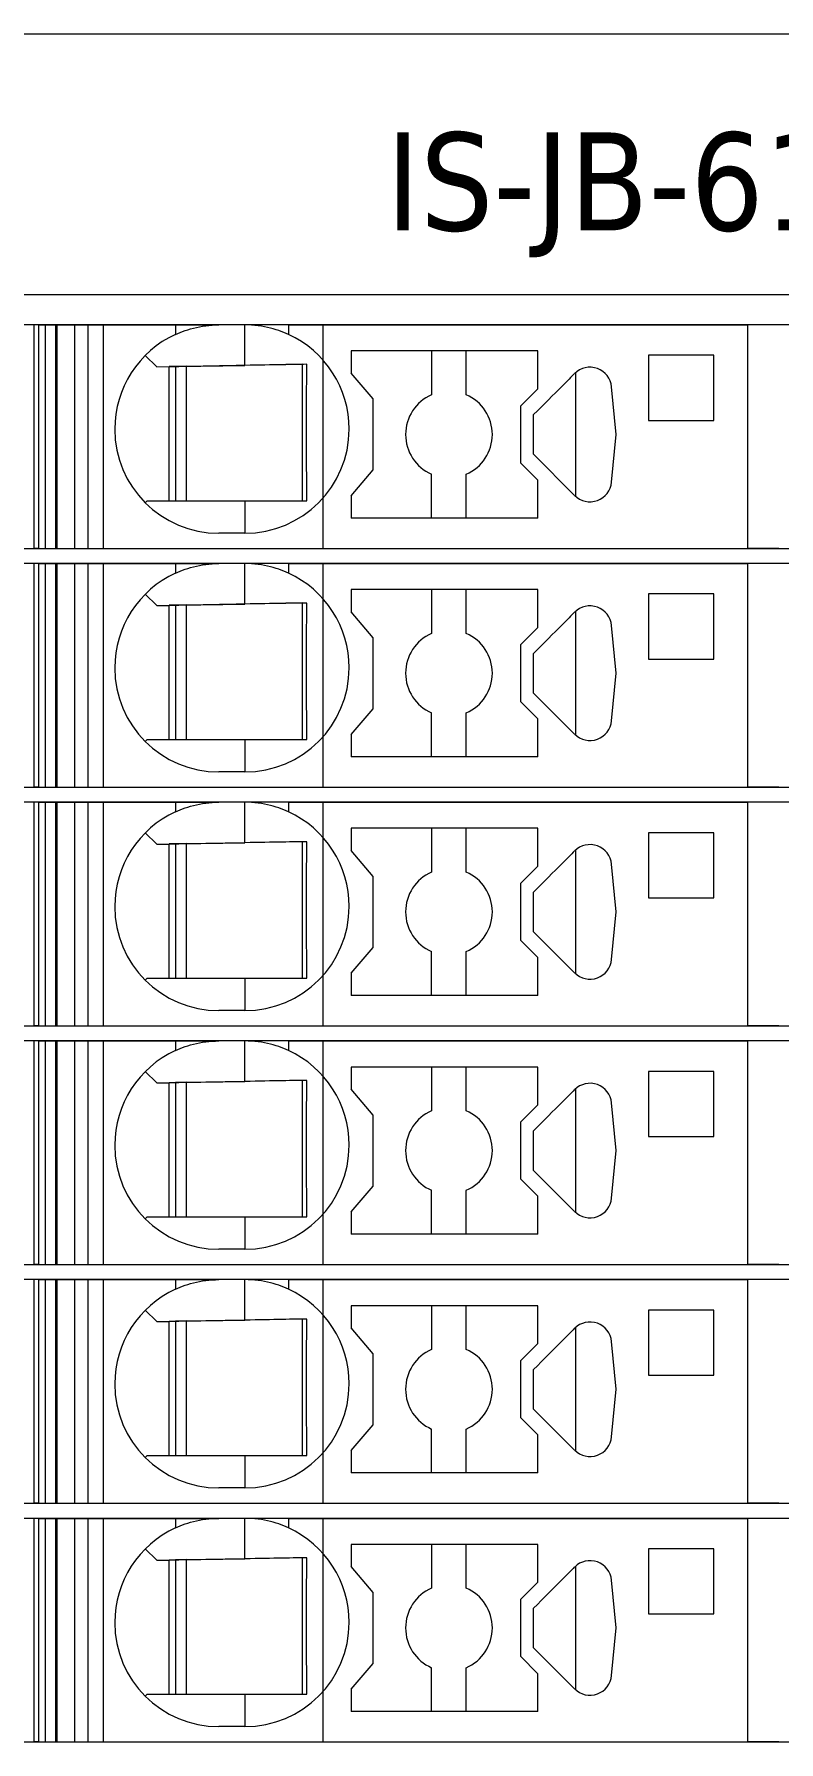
# Model space of a CAD drawing. Header units: millimetres. Extents: x 0 to 1680, y 0 to 1188.
# Drawn here: x 892.89 to 910.05, y 389.85 to 429.2 of the extents above; entities that cross this region are included whole.
import ezdxf
from ezdxf.enums import TextEntityAlignment as Align

# ---------------------------------------------------------------- set-up
doc = ezdxf.new("R2010")
doc.units = ezdxf.units.MM
for name, color, linetype, lineweight in [('EPLAN100', 7, 'Continuous', 13), ('EPLAN108', 5, 'Continuous', 9), ('EPLAN309', 5, 'Continuous', 5), ('EPLAN493', 5, 'Continuous', 5), ('MAIN-1', 7, 'Continuous', 5), ('MAIN-2', 7, 'Continuous', 5)]:
    doc.layers.add(name, color=color, linetype=linetype, lineweight=lineweight)
doc.styles.add('Tahoma', font='')
doc.styles.get('Tahoma').set_extended_font_data('Tahoma')

# ---------------------------------------------------------------- blocks, each defined once
blk = doc.blocks.new('EPLSYM_LibrarySPECIAL_Symbol12_Variant0_Placement8')
at = {"layer": 'EPLAN309', "lineweight": 13, "ltscale": 16}
blk.add_lwpolyline([(0, -5.15), (68.15, -5.15), (68.15, 0), (0, 0)], close=True, dxfattribs=at)
at = {"layer": 'EPLAN493', "color": 5, "style": 'Tahoma'}
blk.add_attdef('17_20450', text='', height=2.3478, dxfattribs=at).set_placement((0, -21.83478), align=Align.MIDDLE_RIGHT)
blk = doc.blocks.new('EPLSYM_LibrarySPECIAL_Symbol12_Variant0_Placement8_1')
at = {"layer": 'EPLAN309', "lineweight": 13, "ltscale": 16}
blk.add_lwpolyline([(0, -5.15), (68.15, -5.15), (68.15, 0), (0, 0)], close=True, dxfattribs=at)
at = {"layer": 'EPLAN493', "color": 5, "style": 'Tahoma'}
blk.add_attdef('17_20450', text='', height=2.3478, dxfattribs=at).set_placement((0, -21.83478), align=Align.MIDDLE_RIGHT)
blk = doc.blocks.new('EPLSYM_LibrarySPECIAL_Symbol12_Variant0_Placement8_2')
at = {"layer": 'EPLAN309', "lineweight": 13, "ltscale": 16}
blk.add_lwpolyline([(0, -5.15), (68.15, -5.15), (68.15, 0), (0, 0)], close=True, dxfattribs=at)
at = {"layer": 'EPLAN493', "color": 5, "style": 'Tahoma'}
blk.add_attdef('17_20450', text='', height=2.3478, dxfattribs=at).set_placement((0, -21.83478), align=Align.MIDDLE_RIGHT)
blk = doc.blocks.new('EPLSYM_LibrarySPECIAL_Symbol12_Variant0_Placement8_30')
at = {"layer": 'EPLAN309', "lineweight": 13, "ltscale": 16}
blk.add_lwpolyline([(0, -5.15), (68.15, -5.15), (68.15, 0), (0, 0)], close=True, dxfattribs=at)
at = {"layer": 'EPLAN493', "color": 5, "style": 'Tahoma'}
blk.add_attdef('17_20450', text='', height=2.3478, dxfattribs=at).set_placement((0, -21.83478), align=Align.MIDDLE_RIGHT)
blk = doc.blocks.new('EPLSYM_LibrarySPECIAL_Symbol12_Variant0_Placement8_31')
at = {"layer": 'EPLAN309', "lineweight": 13, "ltscale": 16}
blk.add_lwpolyline([(0, -5.15), (68.15, -5.15), (68.15, 0), (0, 0)], close=True, dxfattribs=at)
at = {"layer": 'EPLAN493', "color": 5, "style": 'Tahoma'}
blk.add_attdef('17_20450', text='', height=2.3478, dxfattribs=at).set_placement((0, -21.83478), align=Align.MIDDLE_RIGHT)
blk = doc.blocks.new('EPLSYM_LibrarySPECIAL_Symbol12_Variant0_Placement8_32')
at = {"layer": 'EPLAN309', "lineweight": 13, "ltscale": 16}
blk.add_lwpolyline([(0, -5.15), (68.15, -5.15), (68.15, 0), (0, 0)], close=True, dxfattribs=at)
at = {"layer": 'EPLAN493', "color": 5, "style": 'Tahoma'}
blk.add_attdef('17_20450', text='', height=2.3478, dxfattribs=at).set_placement((0, -21.83478), align=Align.MIDDLE_RIGHT)

msp = doc.modelspace()

# ---------------------------------------------------------------- linework, layer by layer
at = {"layer": 'EPLAN100', "lineweight": 0, "ltscale": 6}
msp.add_lwpolyline([(887, 423.2), (925, 423.2), (925, 429.2), (887, 429.2)], close=True, dxfattribs=at)
at = {"layer": 'MAIN-1'}
for p, q in [((893.001, 422.5), (892.893, 422.5)), ((892.893, 417.35), (892.893, 422.5)), ((893.001, 422.5), (896.15, 422.5)), ((893.001, 417.35), (893.001, 422.5)), ((896.15, 422.5), (897.15, 422.5)), ((896.15, 422.5), (896.15, 422.282)), ((896.15, 422.282), (896.202, 422.305)), ((896.202, 422.305), (896.256, 422.327)), ((896.256, 422.327), (896.313, 422.349)), ((896.313, 422.349), (896.372, 422.37)), ((896.372, 422.37), (896.433, 422.39)), ((896.433, 422.39), (896.497, 422.409)), ((896.497, 422.409), (896.563, 422.427)), ((896.563, 422.427), (896.631, 422.443)), ((896.631, 422.443), (896.701, 422.458)), ((896.701, 422.458), (896.772, 422.47)), ((896.772, 422.47), (896.846, 422.481)), ((896.846, 422.481), (896.921, 422.489)), ((896.921, 422.489), (896.997, 422.495)), ((896.997, 422.495), (897.073, 422.499)), ((897.073, 422.499), (897.15, 422.5)), ((897.75, 422.5), (897.15, 422.5)), ((897.827, 422.499), (897.75, 422.5)), ((898.75, 422.5), (897.75, 422.5)), ((897.75, 421.568), (897.75, 422.5)), ((897.903, 422.495), (897.827, 422.499)), ((897.979, 422.489), (897.903, 422.495)), ((898.054, 422.481), (897.979, 422.489)), ((898.128, 422.47), (898.054, 422.481)), ((898.199, 422.458), (898.128, 422.47)), ((898.269, 422.443), (898.199, 422.458)), ((898.337, 422.427), (898.269, 422.443)), ((898.403, 422.409), (898.337, 422.427)), ((898.467, 422.39), (898.403, 422.409)), ((898.528, 422.37), (898.467, 422.39)), ((898.587, 422.349), (898.528, 422.37)), ((898.644, 422.327), (898.587, 422.349)), ((898.698, 422.305), (898.644, 422.327)), ((898.75, 422.282), (898.698, 422.305)), ((898.75, 422.5), (909.332, 422.5)), ((898.75, 422.5), (898.75, 422.282)), ((910.05, 422.5), (909.332, 422.5)), ((909.332, 417.35), (909.332, 422.5)), ((900.2, 421.9), (900.2, 421.389)), ((904.5, 421.9), (900.2, 421.9)), ((902.05, 421.9), (902.05, 420.892)), ((902.85, 420.892), (902.85, 421.9)), ((904.5, 421.029), (904.5, 421.9)), ((895.453, 421.797), (895.717, 421.533)), ((895.717, 421.533), (897.75, 421.568)), ((896, 418.45), (896, 421.538)), ((896.15, 421.54), (896.15, 418.45)), ((896.4, 418.45), (896.4, 421.545)), ((897.87, 421.57), (897.75, 421.568)), ((897.987, 421.572), (897.87, 421.57)), ((898.1, 421.574), (897.987, 421.572)), ((898.209, 421.576), (898.1, 421.574)), ((898.313, 421.578), (898.209, 421.576)), ((898.412, 421.579), (898.313, 421.578)), ((898.507, 421.581), (898.412, 421.579)), ((898.599, 421.583), (898.507, 421.581)), ((898.688, 421.584), (898.599, 421.583)), ((898.774, 421.586), (898.688, 421.584)), ((898.858, 421.587), (898.774, 421.586)), ((898.94, 421.588), (898.858, 421.587)), ((899.02, 421.59), (898.94, 421.588)), ((899.099, 421.591), (899.02, 421.59)), ((899.079, 418.45), (899.079, 421.591)), ((899.176, 421.592), (899.099, 421.591)), ((899.174, 421.377), (899.175, 421.45)), ((899.175, 421.45), (899.176, 421.522)), ((899.176, 421.522), (899.176, 421.592)), ((907.05, 421.8), (907.05, 420.3)), ((908.55, 421.8), (907.05, 421.8)), ((908.55, 420.3), (908.55, 421.8)), ((899.17, 420.988), (899.171, 421.07)), ((899.171, 421.07), (899.172, 421.149)), ((899.172, 421.149), (899.173, 421.227)), ((899.173, 421.303), (899.174, 421.377)), ((899.173, 421.227), (899.173, 421.303)), ((900.7, 420.793), (900.2, 421.389)), ((905.021, 421.053), (904.983, 421.015)), ((905.058, 421.09), (905.021, 421.053)), ((905.094, 421.126), (905.058, 421.09)), ((905.127, 421.159), (905.094, 421.126)), ((905.158, 421.191), (905.127, 421.159)), ((905.19, 421.222), (905.158, 421.191)), ((905.221, 421.253), (905.19, 421.222)), ((905.252, 421.285), (905.221, 421.253)), ((905.284, 421.316), (905.252, 421.285)), ((905.315, 421.347), (905.284, 421.316)), ((905.346, 421.379), (905.315, 421.347)), ((905.367, 421.398), (905.367, 418.552)), ((906.302, 419.975), (906.198, 421.072)), ((899.168, 420.632), (899.169, 420.726)), ((899.169, 420.817), (899.17, 420.904)), ((899.169, 420.726), (899.169, 420.817)), ((899.17, 420.904), (899.17, 420.988)), ((900.7, 419.157), (900.7, 420.793)), ((904.1, 420.629), (904.5, 421.029)), ((904.658, 420.69), (904.572, 420.604)), ((904.742, 420.774), (904.658, 420.69)), ((904.823, 420.856), (904.742, 420.774)), ((904.902, 420.934), (904.823, 420.856)), ((904.943, 420.975), (904.902, 420.934)), ((904.983, 421.015), (904.943, 420.975)), ((899.167, 420.431), (899.168, 420.534)), ((899.167, 420.324), (899.167, 420.431)), ((899.167, 420.213), (899.167, 420.324)), ((899.168, 420.534), (899.168, 420.632)), ((904.1, 420.629), (904.1, 419.321)), ((904.486, 420.518), (904.4, 420.432)), ((904.4, 420.302), (904.4, 420.432)), ((904.4, 420.171), (904.4, 420.302)), ((904.572, 420.604), (904.486, 420.518)), ((907.05, 420.3), (908.55, 420.3)), ((899.167, 420.1), (899.167, 420.213)), ((899.167, 419.979), (899.167, 420.1)), ((899.167, 419.861), (899.167, 419.979)), ((904.4, 420.04), (904.4, 420.171)), ((904.4, 419.91), (904.4, 420.04)), ((904.4, 419.779), (904.4, 419.91)), ((906.198, 418.878), (906.302, 419.975)), ((899.167, 419.747), (899.167, 419.861)), ((899.168, 419.638), (899.167, 419.747)), ((899.168, 419.534), (899.168, 419.638)), ((899.169, 419.434), (899.168, 419.534)), ((904.4, 419.648), (904.4, 419.779)), ((904.4, 419.518), (904.4, 419.648)), ((904.4, 419.518), (905.346, 418.571)), ((899.169, 419.339), (899.169, 419.434)), ((899.17, 419.248), (899.169, 419.339)), ((899.171, 419.159), (899.17, 419.248)), ((899.172, 419.073), (899.171, 419.159)), ((900.2, 418.561), (900.7, 419.157)), ((904.5, 418.921), (904.1, 419.321)), ((899.172, 418.99), (899.172, 419.073)), ((899.173, 418.908), (899.172, 418.99)), ((899.174, 418.829), (899.173, 418.908)), ((899.175, 418.75), (899.174, 418.829)), ((899.176, 418.674), (899.175, 418.75)), ((902.05, 418.05), (902.05, 419.058)), ((902.85, 418.05), (902.85, 419.058)), ((904.5, 418.05), (904.5, 418.921)), ((895.5, 418.45), (895.453, 418.403)), ((895.5, 418.45), (897.75, 418.45)), ((897.75, 418.45), (897.842, 418.45)), ((897.75, 418.45), (897.75, 417.7)), ((897.842, 418.45), (897.933, 418.45)), ((897.933, 418.45), (898.023, 418.45)), ((898.023, 418.45), (898.11, 418.45)), ((898.11, 418.45), (898.195, 418.45)), ((898.195, 418.45), (898.278, 418.45)), ((898.278, 418.45), (898.358, 418.45)), ((898.358, 418.45), (898.436, 418.45)), ((898.436, 418.45), (898.511, 418.45)), ((898.511, 418.45), (898.585, 418.45)), ((898.585, 418.45), (898.657, 418.45)), ((898.657, 418.45), (898.726, 418.45)), ((898.726, 418.45), (898.795, 418.45)), ((898.795, 418.45), (898.861, 418.45)), ((898.861, 418.45), (898.927, 418.45)), ((898.927, 418.45), (898.991, 418.45)), ((898.991, 418.45), (899.055, 418.45)), ((899.055, 418.45), (899.117, 418.45)), ((899.117, 418.45), (899.178, 418.45)), ((899.176, 418.598), (899.176, 418.674)), ((899.177, 418.524), (899.176, 418.598)), ((899.178, 418.45), (899.177, 418.524)), ((900.2, 418.561), (900.2, 418.05)), ((904.5, 418.05), (900.2, 418.05)), ((897.75, 417.7), (897.15, 417.7)), ((893.001, 417.35), (892.893, 417.35)), ((893.001, 417.35), (909.332, 417.35)), ((910.05, 417.35), (909.332, 417.35)), ((893.001, 417), (892.893, 417)), ((892.893, 411.85), (892.893, 417)), ((893.001, 417), (896.15, 417)), ((893.001, 411.85), (893.001, 417)), ((896.15, 417), (897.15, 417)), ((896.15, 417), (896.15, 416.782)), ((896.15, 416.782), (896.202, 416.805)), ((896.202, 416.805), (896.256, 416.827)), ((896.256, 416.827), (896.313, 416.849)), ((896.313, 416.849), (896.372, 416.87)), ((896.372, 416.87), (896.433, 416.89)), ((896.433, 416.89), (896.497, 416.909)), ((896.497, 416.909), (896.563, 416.927)), ((896.563, 416.927), (896.631, 416.943)), ((896.631, 416.943), (896.701, 416.958)), ((896.701, 416.958), (896.772, 416.97)), ((896.772, 416.97), (896.846, 416.981)), ((896.846, 416.981), (896.921, 416.989)), ((896.921, 416.989), (896.997, 416.995)), ((896.997, 416.995), (897.073, 416.999)), ((897.073, 416.999), (897.15, 417)), ((897.75, 417), (897.15, 417)), ((897.827, 416.999), (897.75, 417)), ((898.75, 417), (897.75, 417)), ((897.75, 416.068), (897.75, 417)), ((897.903, 416.995), (897.827, 416.999)), ((897.979, 416.989), (897.903, 416.995)), ((898.054, 416.981), (897.979, 416.989)), ((898.128, 416.97), (898.054, 416.981)), ((898.199, 416.958), (898.128, 416.97)), ((898.269, 416.943), (898.199, 416.958)), ((898.337, 416.927), (898.269, 416.943)), ((898.403, 416.909), (898.337, 416.927)), ((898.467, 416.89), (898.403, 416.909)), ((898.528, 416.87), (898.467, 416.89)), ((898.587, 416.849), (898.528, 416.87)), ((898.644, 416.827), (898.587, 416.849)), ((898.698, 416.805), (898.644, 416.827)), ((898.75, 416.782), (898.698, 416.805)), ((898.75, 417), (909.332, 417)), ((898.75, 417), (898.75, 416.782)), ((910.05, 417), (909.332, 417)), ((909.332, 411.85), (909.332, 417)), ((900.2, 416.4), (900.2, 415.889)), ((904.5, 416.4), (900.2, 416.4)), ((902.05, 416.4), (902.05, 415.392)), ((902.85, 415.392), (902.85, 416.4)), ((904.5, 415.529), (904.5, 416.4)), ((895.453, 416.297), (895.717, 416.033)), ((895.717, 416.033), (897.75, 416.068)), ((896, 412.95), (896, 416.038)), ((896.15, 416.04), (896.15, 412.95)), ((896.4, 412.95), (896.4, 416.045)), ((897.87, 416.07), (897.75, 416.068)), ((897.987, 416.072), (897.87, 416.07)), ((898.1, 416.074), (897.987, 416.072)), ((898.209, 416.076), (898.1, 416.074)), ((898.313, 416.078), (898.209, 416.076)), ((898.412, 416.079), (898.313, 416.078)), ((898.507, 416.081), (898.412, 416.079)), ((898.599, 416.083), (898.507, 416.081)), ((898.688, 416.084), (898.599, 416.083)), ((898.774, 416.086), (898.688, 416.084)), ((898.858, 416.087), (898.774, 416.086)), ((898.94, 416.088), (898.858, 416.087)), ((899.02, 416.09), (898.94, 416.088)), ((899.099, 416.091), (899.02, 416.09)), ((899.079, 412.95), (899.079, 416.091)), ((899.176, 416.092), (899.099, 416.091)), ((899.174, 415.877), (899.175, 415.95)), ((899.175, 415.95), (899.176, 416.022)), ((899.176, 416.022), (899.176, 416.092)), ((907.05, 416.3), (907.05, 414.8)), ((908.55, 416.3), (907.05, 416.3)), ((908.55, 414.8), (908.55, 416.3)), ((899.17, 415.488), (899.171, 415.57)), ((899.171, 415.57), (899.172, 415.649)), ((899.172, 415.649), (899.173, 415.727)), ((899.173, 415.803), (899.174, 415.877)), ((899.173, 415.727), (899.173, 415.803)), ((900.7, 415.293), (900.2, 415.889)), ((905.021, 415.553), (904.983, 415.515)), ((905.058, 415.59), (905.021, 415.553)), ((905.094, 415.626), (905.058, 415.59)), ((905.127, 415.659), (905.094, 415.626)), ((905.158, 415.691), (905.127, 415.659)), ((905.19, 415.722), (905.158, 415.691)), ((905.221, 415.753), (905.19, 415.722)), ((905.252, 415.785), (905.221, 415.753)), ((905.284, 415.816), (905.252, 415.785)), ((905.315, 415.847), (905.284, 415.816)), ((905.346, 415.879), (905.315, 415.847)), ((905.367, 415.898), (905.367, 413.052)), ((906.302, 414.475), (906.198, 415.572)), ((899.168, 415.132), (899.169, 415.226)), ((899.169, 415.317), (899.17, 415.404)), ((899.169, 415.226), (899.169, 415.317)), ((899.17, 415.404), (899.17, 415.488)), ((900.7, 413.657), (900.7, 415.293)), ((904.1, 415.129), (904.5, 415.529)), ((904.658, 415.19), (904.572, 415.104)), ((904.742, 415.274), (904.658, 415.19)), ((904.823, 415.356), (904.742, 415.274)), ((904.902, 415.434), (904.823, 415.356)), ((904.943, 415.475), (904.902, 415.434)), ((904.983, 415.515), (904.943, 415.475)), ((899.167, 414.931), (899.168, 415.034)), ((899.167, 414.824), (899.167, 414.931)), ((899.167, 414.713), (899.167, 414.824)), ((899.168, 415.034), (899.168, 415.132)), ((904.1, 415.129), (904.1, 413.821)), ((904.486, 415.018), (904.4, 414.932)), ((904.4, 414.802), (904.4, 414.932)), ((904.4, 414.671), (904.4, 414.802)), ((904.572, 415.104), (904.486, 415.018)), ((907.05, 414.8), (908.55, 414.8)), ((899.167, 414.6), (899.167, 414.713)), ((899.167, 414.479), (899.167, 414.6)), ((899.167, 414.361), (899.167, 414.479)), ((899.167, 414.247), (899.167, 414.361)), ((904.4, 414.54), (904.4, 414.671)), ((904.4, 414.41), (904.4, 414.54)), ((904.4, 414.279), (904.4, 414.41)), ((906.198, 413.378), (906.302, 414.475)), ((899.168, 414.138), (899.167, 414.247)), ((899.168, 414.034), (899.168, 414.138)), ((899.169, 413.934), (899.168, 414.034)), ((904.4, 414.148), (904.4, 414.279)), ((904.4, 414.018), (904.4, 414.148)), ((904.4, 414.018), (905.346, 413.071)), ((899.169, 413.839), (899.169, 413.934)), ((899.17, 413.748), (899.169, 413.839)), ((899.171, 413.659), (899.17, 413.748)), ((899.172, 413.573), (899.171, 413.659)), ((899.172, 413.49), (899.172, 413.573)), ((900.2, 413.061), (900.7, 413.657)), ((904.5, 413.421), (904.1, 413.821)), ((899.173, 413.408), (899.172, 413.49)), ((899.174, 413.329), (899.173, 413.408)), ((899.175, 413.25), (899.174, 413.329)), ((899.176, 413.174), (899.175, 413.25)), ((902.05, 412.55), (902.05, 413.558)), ((902.85, 412.55), (902.85, 413.558)), ((904.5, 412.55), (904.5, 413.421)), ((895.5, 412.95), (895.453, 412.903)), ((895.5, 412.95), (897.75, 412.95)), ((897.75, 412.95), (897.842, 412.95)), ((897.75, 412.95), (897.75, 412.2)), ((897.842, 412.95), (897.933, 412.95)), ((897.933, 412.95), (898.023, 412.95)), ((898.023, 412.95), (898.11, 412.95)), ((898.11, 412.95), (898.195, 412.95)), ((898.195, 412.95), (898.278, 412.95)), ((898.278, 412.95), (898.358, 412.95)), ((898.358, 412.95), (898.436, 412.95)), ((898.436, 412.95), (898.511, 412.95)), ((898.511, 412.95), (898.585, 412.95)), ((898.585, 412.95), (898.657, 412.95)), ((898.657, 412.95), (898.726, 412.95)), ((898.726, 412.95), (898.795, 412.95)), ((898.795, 412.95), (898.861, 412.95)), ((898.861, 412.95), (898.927, 412.95)), ((898.927, 412.95), (898.991, 412.95)), ((898.991, 412.95), (899.055, 412.95)), ((899.055, 412.95), (899.117, 412.95)), ((899.117, 412.95), (899.178, 412.95)), ((899.176, 413.098), (899.176, 413.174)), ((899.177, 413.024), (899.176, 413.098)), ((899.178, 412.95), (899.177, 413.024)), ((900.2, 413.061), (900.2, 412.55)), ((904.5, 412.55), (900.2, 412.55)), ((897.75, 412.2), (897.15, 412.2)), ((893.001, 411.85), (892.893, 411.85)), ((893.001, 411.85), (909.332, 411.85)), ((910.05, 411.85), (909.332, 411.85)), ((893.001, 411.5), (892.893, 411.5)), ((892.893, 406.35), (892.893, 411.5)), ((893.001, 411.5), (896.15, 411.5)), ((893.001, 406.35), (893.001, 411.5)), ((896.15, 411.5), (897.15, 411.5)), ((896.15, 411.5), (896.15, 411.282)), ((896.15, 411.282), (896.202, 411.305)), ((896.202, 411.305), (896.256, 411.327)), ((896.256, 411.327), (896.313, 411.349)), ((896.313, 411.349), (896.372, 411.37)), ((896.372, 411.37), (896.433, 411.39)), ((896.433, 411.39), (896.497, 411.409)), ((896.497, 411.409), (896.563, 411.427)), ((896.563, 411.427), (896.631, 411.443)), ((896.631, 411.443), (896.701, 411.458)), ((896.701, 411.458), (896.772, 411.47)), ((896.772, 411.47), (896.846, 411.481)), ((896.846, 411.481), (896.921, 411.489)), ((896.921, 411.489), (896.997, 411.495)), ((896.997, 411.495), (897.073, 411.499)), ((897.073, 411.499), (897.15, 411.5)), ((897.75, 411.5), (897.15, 411.5)), ((897.827, 411.499), (897.75, 411.5)), ((898.75, 411.5), (897.75, 411.5)), ((897.75, 410.568), (897.75, 411.5)), ((897.903, 411.495), (897.827, 411.499)), ((897.979, 411.489), (897.903, 411.495)), ((898.054, 411.481), (897.979, 411.489)), ((898.128, 411.47), (898.054, 411.481)), ((898.199, 411.458), (898.128, 411.47)), ((898.269, 411.443), (898.199, 411.458)), ((898.337, 411.427), (898.269, 411.443)), ((898.403, 411.409), (898.337, 411.427)), ((898.467, 411.39), (898.403, 411.409)), ((898.528, 411.37), (898.467, 411.39)), ((898.587, 411.349), (898.528, 411.37)), ((898.644, 411.327), (898.587, 411.349)), ((898.698, 411.305), (898.644, 411.327)), ((898.75, 411.282), (898.698, 411.305)), ((898.75, 411.5), (909.332, 411.5)), ((898.75, 411.5), (898.75, 411.282)), ((910.05, 411.5), (909.332, 411.5)), ((909.332, 406.35), (909.332, 411.5)), ((900.2, 410.9), (900.2, 410.389)), ((904.5, 410.9), (900.2, 410.9)), ((902.05, 410.9), (902.05, 409.892)), ((902.85, 409.892), (902.85, 410.9)), ((904.5, 410.029), (904.5, 410.9)), ((895.453, 410.797), (895.717, 410.533)), ((895.717, 410.533), (897.75, 410.568)), ((896, 407.45), (896, 410.538)), ((896.15, 410.54), (896.15, 407.45)), ((896.4, 407.45), (896.4, 410.545)), ((897.87, 410.57), (897.75, 410.568)), ((897.987, 410.572), (897.87, 410.57)), ((898.1, 410.574), (897.987, 410.572)), ((898.209, 410.576), (898.1, 410.574)), ((898.313, 410.578), (898.209, 410.576)), ((898.412, 410.579), (898.313, 410.578)), ((898.507, 410.581), (898.412, 410.579)), ((898.599, 410.583), (898.507, 410.581)), ((898.688, 410.584), (898.599, 410.583)), ((898.774, 410.586), (898.688, 410.584)), ((898.858, 410.587), (898.774, 410.586)), ((898.94, 410.588), (898.858, 410.587)), ((899.02, 410.59), (898.94, 410.588)), ((899.099, 410.591), (899.02, 410.59)), ((899.079, 407.45), (899.079, 410.591)), ((899.176, 410.592), (899.099, 410.591)), ((899.174, 410.377), (899.175, 410.45)), ((899.175, 410.45), (899.176, 410.522)), ((899.176, 410.522), (899.176, 410.592)), ((907.05, 410.8), (907.05, 409.3)), ((908.55, 410.8), (907.05, 410.8)), ((908.55, 409.3), (908.55, 410.8)), ((899.17, 409.988), (899.171, 410.07)), ((899.171, 410.07), (899.172, 410.149)), ((899.172, 410.149), (899.173, 410.227)), ((899.173, 410.303), (899.174, 410.377)), ((899.173, 410.227), (899.173, 410.303)), ((900.7, 409.793), (900.2, 410.389)), ((904.1, 409.629), (904.5, 410.029)), ((905.021, 410.053), (904.983, 410.015)), ((905.058, 410.09), (905.021, 410.053)), ((905.094, 410.126), (905.058, 410.09)), ((905.127, 410.159), (905.094, 410.126)), ((905.158, 410.191), (905.127, 410.159)), ((905.19, 410.222), (905.158, 410.191)), ((905.221, 410.253), (905.19, 410.222)), ((905.252, 410.285), (905.221, 410.253)), ((905.284, 410.316), (905.252, 410.285)), ((905.315, 410.347), (905.284, 410.316)), ((905.346, 410.379), (905.315, 410.347)), ((905.367, 410.398), (905.367, 407.552)), ((906.302, 408.975), (906.198, 410.072)), ((899.168, 409.632), (899.169, 409.726)), ((899.169, 409.817), (899.17, 409.904)), ((899.169, 409.726), (899.169, 409.817)), ((899.17, 409.904), (899.17, 409.988)), ((900.7, 408.157), (900.7, 409.793)), ((904.658, 409.69), (904.572, 409.604)), ((904.742, 409.774), (904.658, 409.69)), ((904.823, 409.856), (904.742, 409.774)), ((904.902, 409.934), (904.823, 409.856)), ((904.943, 409.975), (904.902, 409.934)), ((904.983, 410.015), (904.943, 409.975)), ((899.167, 409.431), (899.168, 409.534)), ((899.167, 409.324), (899.167, 409.431)), ((899.167, 409.213), (899.167, 409.324)), ((899.168, 409.534), (899.168, 409.632)), ((904.1, 409.629), (904.1, 408.321)), ((904.486, 409.518), (904.4, 409.432)), ((904.4, 409.302), (904.4, 409.432)), ((904.4, 409.171), (904.4, 409.302)), ((904.572, 409.604), (904.486, 409.518)), ((907.05, 409.3), (908.55, 409.3)), ((899.167, 409.1), (899.167, 409.213)), ((899.167, 408.979), (899.167, 409.1)), ((899.167, 408.861), (899.167, 408.979)), ((899.167, 408.747), (899.167, 408.861)), ((904.4, 409.04), (904.4, 409.171)), ((904.4, 408.91), (904.4, 409.04)), ((904.4, 408.779), (904.4, 408.91)), ((906.198, 407.878), (906.302, 408.975)), ((899.168, 408.638), (899.167, 408.747)), ((899.168, 408.534), (899.168, 408.638)), ((899.169, 408.434), (899.168, 408.534)), ((904.4, 408.648), (904.4, 408.779)), ((904.4, 408.518), (904.4, 408.648)), ((904.4, 408.518), (905.346, 407.571)), ((899.169, 408.339), (899.169, 408.434)), ((899.17, 408.248), (899.169, 408.339)), ((899.171, 408.159), (899.17, 408.248)), ((899.172, 408.073), (899.171, 408.159)), ((899.172, 407.99), (899.172, 408.073)), ((900.2, 407.561), (900.7, 408.157)), ((904.5, 407.921), (904.1, 408.321)), ((899.173, 407.908), (899.172, 407.99)), ((899.174, 407.829), (899.173, 407.908)), ((899.175, 407.75), (899.174, 407.829)), ((899.176, 407.674), (899.175, 407.75)), ((899.176, 407.598), (899.176, 407.674)), ((902.05, 407.05), (902.05, 408.058)), ((902.85, 407.05), (902.85, 408.058)), ((904.5, 407.05), (904.5, 407.921)), ((895.5, 407.45), (895.453, 407.403)), ((895.5, 407.45), (897.75, 407.45)), ((897.75, 407.45), (897.842, 407.45)), ((897.75, 407.45), (897.75, 406.7)), ((897.842, 407.45), (897.933, 407.45)), ((897.933, 407.45), (898.023, 407.45)), ((898.023, 407.45), (898.11, 407.45)), ((898.11, 407.45), (898.195, 407.45)), ((898.195, 407.45), (898.278, 407.45)), ((898.278, 407.45), (898.358, 407.45)), ((898.358, 407.45), (898.436, 407.45)), ((898.436, 407.45), (898.511, 407.45)), ((898.511, 407.45), (898.585, 407.45)), ((898.585, 407.45), (898.657, 407.45)), ((898.657, 407.45), (898.726, 407.45)), ((898.726, 407.45), (898.795, 407.45)), ((898.795, 407.45), (898.861, 407.45)), ((898.861, 407.45), (898.927, 407.45)), ((898.927, 407.45), (898.991, 407.45)), ((898.991, 407.45), (899.055, 407.45)), ((899.055, 407.45), (899.117, 407.45)), ((899.117, 407.45), (899.178, 407.45)), ((899.177, 407.524), (899.176, 407.598)), ((899.178, 407.45), (899.177, 407.524)), ((900.2, 407.561), (900.2, 407.05)), ((904.5, 407.05), (900.2, 407.05)), ((897.75, 406.7), (897.15, 406.7)), ((893.001, 406.35), (892.893, 406.35)), ((893.001, 406.35), (909.332, 406.35)), ((910.05, 406.35), (909.332, 406.35)), ((893.001, 406), (892.893, 406)), ((892.893, 400.85), (892.893, 406)), ((893.001, 406), (896.15, 406)), ((893.001, 400.85), (893.001, 406)), ((896.15, 406), (897.15, 406)), ((896.15, 406), (896.15, 405.782)), ((896.15, 405.782), (896.202, 405.805)), ((896.202, 405.805), (896.256, 405.827)), ((896.256, 405.827), (896.313, 405.849)), ((896.313, 405.849), (896.372, 405.87)), ((896.372, 405.87), (896.433, 405.89)), ((896.433, 405.89), (896.497, 405.909)), ((896.497, 405.909), (896.563, 405.927)), ((896.563, 405.927), (896.631, 405.943)), ((896.631, 405.943), (896.701, 405.958)), ((896.701, 405.958), (896.772, 405.97)), ((896.772, 405.97), (896.846, 405.981)), ((896.846, 405.981), (896.921, 405.989)), ((896.921, 405.989), (896.997, 405.995)), ((896.997, 405.995), (897.073, 405.999)), ((897.073, 405.999), (897.15, 406)), ((897.75, 406), (897.15, 406)), ((897.827, 405.999), (897.75, 406)), ((898.75, 406), (897.75, 406)), ((897.75, 405.068), (897.75, 406)), ((897.903, 405.995), (897.827, 405.999)), ((897.979, 405.989), (897.903, 405.995)), ((898.054, 405.981), (897.979, 405.989)), ((898.128, 405.97), (898.054, 405.981)), ((898.199, 405.958), (898.128, 405.97)), ((898.269, 405.943), (898.199, 405.958)), ((898.337, 405.927), (898.269, 405.943)), ((898.403, 405.909), (898.337, 405.927)), ((898.467, 405.89), (898.403, 405.909)), ((898.528, 405.87), (898.467, 405.89)), ((898.587, 405.849), (898.528, 405.87)), ((898.644, 405.827), (898.587, 405.849)), ((898.698, 405.805), (898.644, 405.827)), ((898.75, 405.782), (898.698, 405.805)), ((898.75, 406), (909.332, 406)), ((898.75, 406), (898.75, 405.782)), ((910.05, 406), (909.332, 406)), ((909.332, 400.85), (909.332, 406)), ((900.2, 405.4), (900.2, 404.889)), ((904.5, 405.4), (900.2, 405.4)), ((902.05, 405.4), (902.05, 404.392)), ((902.85, 404.392), (902.85, 405.4)), ((904.5, 404.529), (904.5, 405.4)), ((895.453, 405.297), (895.717, 405.033)), ((895.717, 405.033), (897.75, 405.068)), ((896, 401.95), (896, 405.038)), ((896.15, 405.04), (896.15, 401.95)), ((896.4, 401.95), (896.4, 405.045)), ((897.87, 405.07), (897.75, 405.068)), ((897.987, 405.072), (897.87, 405.07)), ((898.1, 405.074), (897.987, 405.072)), ((898.209, 405.076), (898.1, 405.074)), ((898.313, 405.078), (898.209, 405.076)), ((898.412, 405.079), (898.313, 405.078)), ((898.507, 405.081), (898.412, 405.079)), ((898.599, 405.083), (898.507, 405.081)), ((898.688, 405.084), (898.599, 405.083)), ((898.774, 405.086), (898.688, 405.084)), ((898.858, 405.087), (898.774, 405.086)), ((898.94, 405.088), (898.858, 405.087)), ((899.02, 405.09), (898.94, 405.088)), ((899.099, 405.091), (899.02, 405.09)), ((899.079, 401.95), (899.079, 405.091)), ((899.176, 405.092), (899.099, 405.091)), ((899.174, 404.877), (899.175, 404.95)), ((899.175, 404.95), (899.176, 405.022)), ((899.176, 405.022), (899.176, 405.092)), ((907.05, 405.3), (907.05, 403.8)), ((908.55, 405.3), (907.05, 405.3)), ((908.55, 403.8), (908.55, 405.3)), ((899.17, 404.488), (899.171, 404.57)), ((899.171, 404.57), (899.172, 404.649)), ((899.172, 404.649), (899.173, 404.727)), ((899.173, 404.803), (899.174, 404.877)), ((899.173, 404.727), (899.173, 404.803)), ((900.7, 404.293), (900.2, 404.889)), ((904.1, 404.129), (904.5, 404.529)), ((905.021, 404.553), (904.983, 404.515)), ((905.058, 404.59), (905.021, 404.553)), ((905.094, 404.626), (905.058, 404.59)), ((905.127, 404.659), (905.094, 404.626)), ((905.158, 404.691), (905.127, 404.659)), ((905.19, 404.722), (905.158, 404.691)), ((905.221, 404.753), (905.19, 404.722)), ((905.252, 404.785), (905.221, 404.753)), ((905.284, 404.816), (905.252, 404.785)), ((905.315, 404.847), (905.284, 404.816)), ((905.346, 404.879), (905.315, 404.847)), ((905.367, 404.898), (905.367, 402.052)), ((906.302, 403.475), (906.198, 404.572)), ((899.168, 404.132), (899.169, 404.226)), ((899.168, 404.034), (899.168, 404.132)), ((899.169, 404.317), (899.17, 404.404)), ((899.169, 404.226), (899.169, 404.317)), ((899.17, 404.404), (899.17, 404.488)), ((900.7, 402.657), (900.7, 404.293)), ((904.1, 404.129), (904.1, 402.821)), ((904.658, 404.19), (904.572, 404.104)), ((904.742, 404.274), (904.658, 404.19)), ((904.823, 404.356), (904.742, 404.274)), ((904.902, 404.434), (904.823, 404.356)), ((904.943, 404.475), (904.902, 404.434)), ((904.983, 404.515), (904.943, 404.475)), ((899.167, 403.931), (899.168, 404.034)), ((899.167, 403.824), (899.167, 403.931)), ((899.167, 403.713), (899.167, 403.824)), ((904.486, 404.018), (904.4, 403.932)), ((904.4, 403.802), (904.4, 403.932)), ((904.4, 403.671), (904.4, 403.802)), ((904.572, 404.104), (904.486, 404.018)), ((907.05, 403.8), (908.55, 403.8)), ((899.167, 403.6), (899.167, 403.713)), ((899.167, 403.479), (899.167, 403.6)), ((899.167, 403.361), (899.167, 403.479)), ((899.167, 403.247), (899.167, 403.361)), ((904.4, 403.54), (904.4, 403.671)), ((904.4, 403.41), (904.4, 403.54)), ((904.4, 403.279), (904.4, 403.41)), ((906.198, 402.378), (906.302, 403.475)), ((899.168, 403.138), (899.167, 403.247)), ((899.168, 403.034), (899.168, 403.138)), ((899.169, 402.934), (899.168, 403.034)), ((904.4, 403.148), (904.4, 403.279)), ((904.4, 403.018), (904.4, 403.148)), ((904.4, 403.018), (905.346, 402.071)), ((899.169, 402.839), (899.169, 402.934)), ((899.17, 402.748), (899.169, 402.839)), ((899.171, 402.659), (899.17, 402.748)), ((899.172, 402.573), (899.171, 402.659)), ((899.172, 402.49), (899.172, 402.573)), ((900.2, 402.061), (900.7, 402.657)), ((902.05, 401.55), (902.05, 402.558)), ((902.85, 401.55), (902.85, 402.558)), ((904.5, 402.421), (904.1, 402.821)), ((899.173, 402.408), (899.172, 402.49)), ((899.174, 402.329), (899.173, 402.408)), ((899.175, 402.25), (899.174, 402.329)), ((899.176, 402.174), (899.175, 402.25)), ((899.176, 402.098), (899.176, 402.174)), ((904.5, 401.55), (904.5, 402.421)), ((895.5, 401.95), (895.453, 401.903)), ((895.5, 401.95), (897.75, 401.95)), ((897.75, 401.95), (897.842, 401.95)), ((897.75, 401.95), (897.75, 401.2)), ((897.842, 401.95), (897.933, 401.95)), ((897.933, 401.95), (898.023, 401.95)), ((898.023, 401.95), (898.11, 401.95)), ((898.11, 401.95), (898.195, 401.95)), ((898.195, 401.95), (898.278, 401.95)), ((898.278, 401.95), (898.358, 401.95)), ((898.358, 401.95), (898.436, 401.95)), ((898.436, 401.95), (898.511, 401.95)), ((898.511, 401.95), (898.585, 401.95)), ((898.585, 401.95), (898.657, 401.95)), ((898.657, 401.95), (898.726, 401.95)), ((898.726, 401.95), (898.795, 401.95)), ((898.795, 401.95), (898.861, 401.95)), ((898.861, 401.95), (898.927, 401.95)), ((898.927, 401.95), (898.991, 401.95)), ((898.991, 401.95), (899.055, 401.95)), ((899.055, 401.95), (899.117, 401.95)), ((899.117, 401.95), (899.178, 401.95)), ((899.177, 402.024), (899.176, 402.098)), ((899.178, 401.95), (899.177, 402.024)), ((900.2, 402.061), (900.2, 401.55)), ((904.5, 401.55), (900.2, 401.55)), ((897.75, 401.2), (897.15, 401.2)), ((893.001, 400.85), (892.893, 400.85)), ((893.001, 400.85), (909.332, 400.85)), ((910.05, 400.85), (909.332, 400.85)), ((893.001, 400.5), (892.893, 400.5)), ((892.893, 395.35), (892.893, 400.5)), ((893.001, 400.5), (896.15, 400.5)), ((893.001, 395.35), (893.001, 400.5)), ((896.15, 400.5), (897.15, 400.5)), ((896.15, 400.5), (896.15, 400.282)), ((896.15, 400.282), (896.202, 400.305)), ((896.202, 400.305), (896.256, 400.327)), ((896.256, 400.327), (896.313, 400.349)), ((896.313, 400.349), (896.372, 400.37)), ((896.372, 400.37), (896.433, 400.39)), ((896.433, 400.39), (896.497, 400.409)), ((896.497, 400.409), (896.563, 400.427)), ((896.563, 400.427), (896.631, 400.443)), ((896.631, 400.443), (896.701, 400.458)), ((896.701, 400.458), (896.772, 400.47)), ((896.772, 400.47), (896.846, 400.481)), ((896.846, 400.481), (896.921, 400.489)), ((896.921, 400.489), (896.997, 400.495)), ((896.997, 400.495), (897.073, 400.499)), ((897.073, 400.499), (897.15, 400.5)), ((897.75, 400.5), (897.15, 400.5)), ((897.827, 400.499), (897.75, 400.5)), ((898.75, 400.5), (897.75, 400.5)), ((897.75, 399.568), (897.75, 400.5)), ((897.903, 400.495), (897.827, 400.499)), ((897.979, 400.489), (897.903, 400.495)), ((898.054, 400.481), (897.979, 400.489)), ((898.128, 400.47), (898.054, 400.481)), ((898.199, 400.458), (898.128, 400.47)), ((898.269, 400.443), (898.199, 400.458)), ((898.337, 400.427), (898.269, 400.443)), ((898.403, 400.409), (898.337, 400.427)), ((898.467, 400.39), (898.403, 400.409)), ((898.528, 400.37), (898.467, 400.39)), ((898.587, 400.349), (898.528, 400.37)), ((898.644, 400.327), (898.587, 400.349)), ((898.698, 400.305), (898.644, 400.327)), ((898.75, 400.282), (898.698, 400.305)), ((898.75, 400.5), (909.332, 400.5)), ((898.75, 400.5), (898.75, 400.282)), ((910.05, 400.5), (909.332, 400.5)), ((909.332, 395.35), (909.332, 400.5)), ((895.453, 399.797), (895.717, 399.533)), ((900.2, 399.9), (900.2, 399.389)), ((904.5, 399.9), (900.2, 399.9)), ((902.05, 399.9), (902.05, 398.892)), ((902.85, 398.892), (902.85, 399.9)), ((904.5, 399.029), (904.5, 399.9)), ((907.05, 399.8), (907.05, 398.3)), ((908.55, 399.8), (907.05, 399.8)), ((908.55, 398.3), (908.55, 399.8)), ((895.717, 399.533), (897.75, 399.568)), ((896, 396.45), (896, 399.538)), ((896.15, 399.54), (896.15, 396.45)), ((896.4, 396.45), (896.4, 399.545)), ((897.87, 399.57), (897.75, 399.568)), ((897.987, 399.572), (897.87, 399.57)), ((898.1, 399.574), (897.987, 399.572)), ((898.209, 399.576), (898.1, 399.574)), ((898.313, 399.578), (898.209, 399.576)), ((898.412, 399.579), (898.313, 399.578)), ((898.507, 399.581), (898.412, 399.579)), ((898.599, 399.583), (898.507, 399.581)), ((898.688, 399.584), (898.599, 399.583)), ((898.774, 399.586), (898.688, 399.584)), ((898.858, 399.587), (898.774, 399.586)), ((898.94, 399.588), (898.858, 399.587)), ((899.02, 399.59), (898.94, 399.588)), ((899.099, 399.591), (899.02, 399.59)), ((899.079, 396.45), (899.079, 399.591)), ((899.176, 399.592), (899.099, 399.591)), ((899.174, 399.377), (899.175, 399.45)), ((899.175, 399.45), (899.176, 399.522)), ((899.176, 399.522), (899.176, 399.592)), ((899.17, 398.988), (899.171, 399.07)), ((899.171, 399.07), (899.172, 399.149)), ((899.172, 399.149), (899.173, 399.227)), ((899.173, 399.303), (899.174, 399.377)), ((899.173, 399.227), (899.173, 399.303)), ((900.7, 398.793), (900.2, 399.389)), ((904.1, 398.629), (904.5, 399.029)), ((904.983, 399.015), (904.943, 398.975)), ((905.021, 399.053), (904.983, 399.015)), ((905.058, 399.09), (905.021, 399.053)), ((905.094, 399.126), (905.058, 399.09)), ((905.127, 399.159), (905.094, 399.126)), ((905.158, 399.191), (905.127, 399.159)), ((905.19, 399.222), (905.158, 399.191)), ((905.221, 399.253), (905.19, 399.222)), ((905.252, 399.285), (905.221, 399.253)), ((905.284, 399.316), (905.252, 399.285)), ((905.315, 399.347), (905.284, 399.316)), ((905.346, 399.379), (905.315, 399.347)), ((905.367, 399.398), (905.367, 396.552)), ((906.302, 397.975), (906.198, 399.072)), ((899.168, 398.632), (899.169, 398.726)), ((899.168, 398.534), (899.168, 398.632)), ((899.169, 398.817), (899.17, 398.904)), ((899.169, 398.726), (899.169, 398.817)), ((899.17, 398.904), (899.17, 398.988)), ((900.7, 397.157), (900.7, 398.793)), ((904.1, 398.629), (904.1, 397.321)), ((904.658, 398.69), (904.572, 398.604)), ((904.742, 398.774), (904.658, 398.69)), ((904.823, 398.856), (904.742, 398.774)), ((904.902, 398.934), (904.823, 398.856)), ((904.943, 398.975), (904.902, 398.934)), ((899.167, 398.431), (899.168, 398.534)), ((899.167, 398.324), (899.167, 398.431)), ((899.167, 398.213), (899.167, 398.324)), ((904.486, 398.518), (904.4, 398.432)), ((904.4, 398.302), (904.4, 398.432)), ((904.4, 398.171), (904.4, 398.302)), ((904.572, 398.604), (904.486, 398.518)), ((907.05, 398.3), (908.55, 398.3)), ((899.167, 398.1), (899.167, 398.213)), ((899.167, 397.979), (899.167, 398.1)), ((899.167, 397.861), (899.167, 397.979)), ((899.167, 397.747), (899.167, 397.861)), ((904.4, 398.04), (904.4, 398.171)), ((904.4, 397.91), (904.4, 398.04)), ((904.4, 397.779), (904.4, 397.91)), ((906.198, 396.878), (906.302, 397.975)), ((899.168, 397.638), (899.167, 397.747)), ((899.168, 397.534), (899.168, 397.638)), ((899.169, 397.434), (899.168, 397.534)), ((904.4, 397.648), (904.4, 397.779)), ((904.4, 397.518), (904.4, 397.648)), ((904.4, 397.518), (905.346, 396.571)), ((899.169, 397.339), (899.169, 397.434)), ((899.17, 397.248), (899.169, 397.339)), ((899.171, 397.159), (899.17, 397.248)), ((899.172, 397.073), (899.171, 397.159)), ((899.172, 396.99), (899.172, 397.073)), ((900.2, 396.561), (900.7, 397.157)), ((902.05, 396.05), (902.05, 397.058)), ((902.85, 396.05), (902.85, 397.058)), ((904.5, 396.921), (904.1, 397.321)), ((899.173, 396.908), (899.172, 396.99)), ((899.174, 396.829), (899.173, 396.908)), ((899.175, 396.75), (899.174, 396.829)), ((899.176, 396.674), (899.175, 396.75)), ((899.176, 396.598), (899.176, 396.674)), ((904.5, 396.05), (904.5, 396.921)), ((895.5, 396.45), (895.453, 396.403)), ((895.5, 396.45), (897.75, 396.45)), ((897.75, 396.45), (897.842, 396.45)), ((897.75, 396.45), (897.75, 395.7)), ((897.842, 396.45), (897.933, 396.45)), ((897.933, 396.45), (898.023, 396.45)), ((898.023, 396.45), (898.11, 396.45)), ((898.11, 396.45), (898.195, 396.45)), ((898.195, 396.45), (898.278, 396.45)), ((898.278, 396.45), (898.358, 396.45)), ((898.358, 396.45), (898.436, 396.45)), ((898.436, 396.45), (898.511, 396.45)), ((898.511, 396.45), (898.585, 396.45)), ((898.585, 396.45), (898.657, 396.45)), ((898.657, 396.45), (898.726, 396.45)), ((898.726, 396.45), (898.795, 396.45)), ((898.795, 396.45), (898.861, 396.45)), ((898.861, 396.45), (898.927, 396.45)), ((898.927, 396.45), (898.991, 396.45)), ((898.991, 396.45), (899.055, 396.45)), ((899.055, 396.45), (899.117, 396.45)), ((899.117, 396.45), (899.178, 396.45)), ((899.177, 396.524), (899.176, 396.598)), ((899.178, 396.45), (899.177, 396.524)), ((900.2, 396.561), (900.2, 396.05)), ((904.5, 396.05), (900.2, 396.05)), ((897.75, 395.7), (897.15, 395.7)), ((893.001, 395.35), (892.893, 395.35)), ((893.001, 395.35), (909.332, 395.35)), ((910.05, 395.35), (909.332, 395.35)), ((893.001, 395), (892.893, 395)), ((892.893, 389.85), (892.893, 395)), ((893.001, 395), (896.15, 395)), ((893.001, 389.85), (893.001, 395)), ((896.15, 395), (897.15, 395)), ((896.15, 395), (896.15, 394.782)), ((896.15, 394.782), (896.202, 394.805)), ((896.202, 394.805), (896.256, 394.827)), ((896.256, 394.827), (896.313, 394.849)), ((896.313, 394.849), (896.372, 394.87)), ((896.372, 394.87), (896.433, 394.89)), ((896.433, 394.89), (896.497, 394.909)), ((896.497, 394.909), (896.563, 394.927)), ((896.563, 394.927), (896.631, 394.943)), ((896.631, 394.943), (896.701, 394.958)), ((896.701, 394.958), (896.772, 394.97)), ((896.772, 394.97), (896.846, 394.981)), ((896.846, 394.981), (896.921, 394.989)), ((896.921, 394.989), (896.997, 394.995)), ((896.997, 394.995), (897.073, 394.999)), ((897.073, 394.999), (897.15, 395)), ((897.75, 395), (897.15, 395)), ((897.827, 394.999), (897.75, 395)), ((898.75, 395), (897.75, 395)), ((897.75, 394.068), (897.75, 395)), ((897.903, 394.995), (897.827, 394.999)), ((897.979, 394.989), (897.903, 394.995)), ((898.054, 394.981), (897.979, 394.989)), ((898.128, 394.97), (898.054, 394.981)), ((898.199, 394.958), (898.128, 394.97)), ((898.269, 394.943), (898.199, 394.958)), ((898.337, 394.927), (898.269, 394.943)), ((898.403, 394.909), (898.337, 394.927)), ((898.467, 394.89), (898.403, 394.909)), ((898.528, 394.87), (898.467, 394.89)), ((898.587, 394.849), (898.528, 394.87)), ((898.644, 394.827), (898.587, 394.849)), ((898.698, 394.805), (898.644, 394.827)), ((898.75, 394.782), (898.698, 394.805)), ((898.75, 395), (909.332, 395)), ((898.75, 395), (898.75, 394.782)), ((910.05, 395), (909.332, 395)), ((909.332, 389.85), (909.332, 395)), ((895.453, 394.297), (895.717, 394.033)), ((900.2, 394.4), (900.2, 393.889)), ((904.5, 394.4), (900.2, 394.4)), ((902.05, 394.4), (902.05, 393.392)), ((902.85, 393.392), (902.85, 394.4)), ((904.5, 393.529), (904.5, 394.4)), ((907.05, 394.3), (907.05, 392.8)), ((908.55, 394.3), (907.05, 394.3)), ((908.55, 392.8), (908.55, 394.3)), ((895.717, 394.033), (897.75, 394.068)), ((896, 390.95), (896, 394.038)), ((896.15, 394.04), (896.15, 390.95)), ((896.4, 390.95), (896.4, 394.045)), ((897.87, 394.07), (897.75, 394.068)), ((897.987, 394.072), (897.87, 394.07)), ((898.1, 394.074), (897.987, 394.072)), ((898.209, 394.076), (898.1, 394.074)), ((898.313, 394.078), (898.209, 394.076)), ((898.412, 394.079), (898.313, 394.078)), ((898.507, 394.081), (898.412, 394.079)), ((898.599, 394.083), (898.507, 394.081)), ((898.688, 394.084), (898.599, 394.083)), ((898.774, 394.086), (898.688, 394.084)), ((898.858, 394.087), (898.774, 394.086)), ((898.94, 394.088), (898.858, 394.087)), ((899.02, 394.09), (898.94, 394.088)), ((899.099, 394.091), (899.02, 394.09)), ((899.079, 390.95), (899.079, 394.091)), ((899.176, 394.092), (899.099, 394.091)), ((899.174, 393.877), (899.175, 393.95)), ((899.175, 393.95), (899.176, 394.022)), ((899.176, 394.022), (899.176, 394.092)), ((905.367, 393.898), (905.367, 391.052)), ((899.17, 393.488), (899.171, 393.57)), ((899.171, 393.57), (899.172, 393.649)), ((899.172, 393.649), (899.173, 393.727)), ((899.173, 393.803), (899.174, 393.877)), ((899.173, 393.727), (899.173, 393.803)), ((900.7, 393.293), (900.2, 393.889)), ((904.1, 393.129), (904.5, 393.529)), ((904.983, 393.515), (904.943, 393.475)), ((905.021, 393.553), (904.983, 393.515)), ((905.058, 393.59), (905.021, 393.553)), ((905.094, 393.626), (905.058, 393.59)), ((905.127, 393.659), (905.094, 393.626)), ((905.158, 393.691), (905.127, 393.659)), ((905.19, 393.722), (905.158, 393.691)), ((905.221, 393.753), (905.19, 393.722)), ((905.252, 393.785), (905.221, 393.753)), ((905.284, 393.816), (905.252, 393.785)), ((905.315, 393.847), (905.284, 393.816)), ((905.346, 393.879), (905.315, 393.847)), ((906.302, 392.475), (906.198, 393.572)), ((899.168, 393.132), (899.169, 393.226)), ((899.168, 393.034), (899.168, 393.132)), ((899.169, 393.317), (899.17, 393.404)), ((899.169, 393.226), (899.169, 393.317)), ((899.17, 393.404), (899.17, 393.488)), ((900.7, 391.657), (900.7, 393.293)), ((904.1, 393.129), (904.1, 391.821)), ((904.658, 393.19), (904.572, 393.104)), ((904.742, 393.274), (904.658, 393.19)), ((904.823, 393.356), (904.742, 393.274)), ((904.902, 393.434), (904.823, 393.356)), ((904.943, 393.475), (904.902, 393.434)), ((899.167, 392.931), (899.168, 393.034)), ((899.167, 392.824), (899.167, 392.931)), ((899.167, 392.713), (899.167, 392.824)), ((904.486, 393.018), (904.4, 392.932)), ((904.4, 392.802), (904.4, 392.932)), ((904.4, 392.671), (904.4, 392.802)), ((904.572, 393.104), (904.486, 393.018)), ((907.05, 392.8), (908.55, 392.8)), ((899.167, 392.6), (899.167, 392.713)), ((899.167, 392.479), (899.167, 392.6)), ((899.167, 392.361), (899.167, 392.479)), ((899.167, 392.247), (899.167, 392.361)), ((904.4, 392.54), (904.4, 392.671)), ((904.4, 392.41), (904.4, 392.54)), ((904.4, 392.279), (904.4, 392.41)), ((906.198, 391.378), (906.302, 392.475)), ((899.168, 392.138), (899.167, 392.247)), ((899.168, 392.034), (899.168, 392.138)), ((899.169, 391.934), (899.168, 392.034)), ((899.169, 391.839), (899.169, 391.934)), ((904.4, 392.148), (904.4, 392.279)), ((904.4, 392.018), (904.4, 392.148)), ((904.4, 392.018), (905.346, 391.071)), ((899.17, 391.748), (899.169, 391.839)), ((899.171, 391.659), (899.17, 391.748)), ((899.172, 391.573), (899.171, 391.659)), ((899.172, 391.49), (899.172, 391.573)), ((900.2, 391.061), (900.7, 391.657)), ((902.05, 390.55), (902.05, 391.558)), ((902.85, 390.55), (902.85, 391.558)), ((904.5, 391.421), (904.1, 391.821)), ((899.173, 391.408), (899.172, 391.49)), ((899.174, 391.329), (899.173, 391.408)), ((899.175, 391.25), (899.174, 391.329)), ((899.176, 391.174), (899.175, 391.25)), ((899.176, 391.098), (899.176, 391.174)), ((904.5, 390.55), (904.5, 391.421)), ((895.5, 390.95), (895.453, 390.903)), ((895.5, 390.95), (897.75, 390.95)), ((897.75, 390.95), (897.842, 390.95)), ((897.75, 390.95), (897.75, 390.2)), ((897.842, 390.95), (897.933, 390.95)), ((897.933, 390.95), (898.023, 390.95)), ((898.023, 390.95), (898.11, 390.95)), ((898.11, 390.95), (898.195, 390.95)), ((898.195, 390.95), (898.278, 390.95)), ((898.278, 390.95), (898.358, 390.95)), ((898.358, 390.95), (898.436, 390.95)), ((898.436, 390.95), (898.511, 390.95)), ((898.511, 390.95), (898.585, 390.95)), ((898.585, 390.95), (898.657, 390.95)), ((898.657, 390.95), (898.726, 390.95)), ((898.726, 390.95), (898.795, 390.95)), ((898.795, 390.95), (898.861, 390.95)), ((898.861, 390.95), (898.927, 390.95)), ((898.927, 390.95), (898.991, 390.95)), ((898.991, 390.95), (899.055, 390.95)), ((899.055, 390.95), (899.117, 390.95)), ((899.117, 390.95), (899.178, 390.95)), ((899.177, 391.024), (899.176, 391.098)), ((899.178, 390.95), (899.177, 391.024)), ((900.2, 391.061), (900.2, 390.55)), ((904.5, 390.55), (900.2, 390.55)), ((897.75, 390.2), (897.15, 390.2)), ((893.001, 389.85), (892.893, 389.85)), ((893.001, 389.85), (909.332, 389.85)), ((910.05, 389.85), (909.332, 389.85))]:
    msp.add_line(p, q, dxfattribs=at)
for centre, radius, start, end in [((897.15, 420.1), 2.4, 114.6244, 180), ((897.75, 420.1), 2.4, 0, 65.3756), ((905.7, 421.025), 0.5, 5.4404, 135), ((902.45, 419.975), 1, 113.5782, 180), ((902.45, 419.975), 1, 0, 66.4218), ((897.15, 420.1), 2.4, 180, 270), ((897.75, 420.1), 2.4, 270, 0), ((902.45, 419.975), 1, 180, 246.4218), ((902.45, 419.975), 1, 293.5782, 0), ((905.7, 418.925), 0.5, 225, 354.5596), ((897.15, 414.6), 2.4, 114.6244, 180), ((897.75, 414.6), 2.4, 0, 65.3756), ((905.7, 415.525), 0.5, 5.4404, 135), ((902.45, 414.475), 1, 113.5782, 180), ((902.45, 414.475), 1, 0, 66.4218), ((897.15, 414.6), 2.4, 180, 270), ((897.75, 414.6), 2.4, 270, 0), ((902.45, 414.475), 1, 180, 246.4218), ((902.45, 414.475), 1, 293.5782, 0), ((905.7, 413.425), 0.5, 225, 354.5596), ((897.15, 409.1), 2.4, 114.6244, 180), ((897.75, 409.1), 2.4, 0, 65.3756), ((905.7, 410.025), 0.5, 5.4404, 135), ((902.45, 408.975), 1, 113.5782, 180), ((902.45, 408.975), 1, 0, 66.4218), ((897.15, 409.1), 2.4, 180, 270), ((897.75, 409.1), 2.4, 270, 0), ((902.45, 408.975), 1, 180, 246.4218), ((902.45, 408.975), 1, 293.5782, 0), ((905.7, 407.925), 0.5, 225, 354.5596), ((897.15, 403.6), 2.4, 114.6244, 180), ((897.75, 403.6), 2.4, 0, 65.3756), ((905.7, 404.525), 0.5, 5.4404, 135), ((902.45, 403.475), 1, 113.5782, 180), ((902.45, 403.475), 1, 0, 66.4218), ((897.15, 403.6), 2.4, 180, 270), ((897.75, 403.6), 2.4, 270, 0), ((902.45, 403.475), 1, 180, 246.4218), ((902.45, 403.475), 1, 293.5782, 0), ((905.7, 402.425), 0.5, 225, 354.5596), ((897.15, 398.1), 2.4, 114.6244, 180), ((897.75, 398.1), 2.4, 0, 65.3756), ((905.7, 399.025), 0.5, 5.4404, 135), ((902.45, 397.975), 1, 113.5782, 180), ((902.45, 397.975), 1, 0, 66.4218), ((897.15, 398.1), 2.4, 180, 270), ((897.75, 398.1), 2.4, 270, 0), ((902.45, 397.975), 1, 180, 246.4218), ((902.45, 397.975), 1, 293.5782, 0), ((905.7, 396.925), 0.5, 225, 354.5596), ((897.15, 392.6), 2.4, 114.6244, 180), ((897.75, 392.6), 2.4, 0, 65.3756), ((905.7, 393.525), 0.5, 5.4404, 135), ((902.45, 392.475), 1, 113.5782, 180), ((902.45, 392.475), 1, 0, 66.4218), ((897.15, 392.6), 2.4, 180, 270), ((897.75, 392.6), 2.4, 270, 0), ((902.45, 392.475), 1, 180, 246.4218), ((902.45, 392.475), 1, 293.5782, 0), ((905.7, 391.425), 0.5, 225, 354.5596)]:
    msp.add_arc(centre, radius, start, end, dxfattribs=at)
at = {"layer": 'MAIN-2'}
for p, q in [((893.15, 422.5), (893.15, 417.35)), ((893.389, 417.35), (893.389, 422.5)), ((893.417, 422.5), (893.417, 417.35)), ((893.82, 422.5), (893.82, 417.35)), ((894.136, 417.35), (894.136, 422.5)), ((894.481, 422.5), (894.481, 417.35)), ((899.55, 417.35), (899.55, 422.5)), ((895.717, 421.533), (896, 421.538)), ((896.15, 421.542), (896, 421.539)), ((896, 421.539), (896, 421.538)), ((896, 421.538), (896, 421.538)), ((896.4, 421.548), (896.15, 421.543)), ((896.15, 421.542), (896.15, 421.543)), ((896.15, 421.542), (896.15, 421.54)), ((896.4, 421.553), (899.079, 421.6)), ((896.4, 421.548), (896.4, 421.553)), ((896.4, 421.545), (896.4, 421.548)), ((899.079, 421.6), (899.176, 421.592)), ((899.079, 421.591), (899.079, 421.6)), ((896.15, 418.45), (896.15, 418.45)), ((896.4, 418.45), (896.4, 418.45)), ((893.15, 417), (893.15, 411.85)), ((893.389, 411.85), (893.389, 417)), ((893.417, 417), (893.417, 411.85)), ((893.82, 417), (893.82, 411.85)), ((894.136, 411.85), (894.136, 417)), ((894.481, 417), (894.481, 411.85)), ((899.55, 411.85), (899.55, 417)), ((895.717, 416.033), (896, 416.038)), ((896.15, 416.042), (896, 416.039)), ((896, 416.039), (896, 416.038)), ((896, 416.038), (896, 416.038)), ((896.4, 416.048), (896.15, 416.043)), ((896.15, 416.042), (896.15, 416.043)), ((896.15, 416.042), (896.15, 416.04)), ((896.4, 416.053), (899.079, 416.1)), ((896.4, 416.048), (896.4, 416.053)), ((896.4, 416.045), (896.4, 416.048)), ((899.079, 416.1), (899.176, 416.092)), ((899.079, 416.091), (899.079, 416.1)), ((896.15, 412.95), (896.15, 412.95)), ((896.4, 412.95), (896.4, 412.95)), ((893.15, 411.5), (893.15, 406.35)), ((893.389, 406.35), (893.389, 411.5)), ((893.417, 411.5), (893.417, 406.35)), ((893.82, 411.5), (893.82, 406.35)), ((894.136, 406.35), (894.136, 411.5)), ((894.481, 411.5), (894.481, 406.35)), ((899.55, 406.35), (899.55, 411.5)), ((895.717, 410.533), (896, 410.538)), ((896.15, 410.542), (896, 410.539)), ((896, 410.539), (896, 410.538)), ((896, 410.538), (896, 410.538)), ((896.4, 410.548), (896.15, 410.543)), ((896.15, 410.542), (896.15, 410.543)), ((896.15, 410.542), (896.15, 410.54)), ((896.4, 410.553), (899.079, 410.6)), ((896.4, 410.548), (896.4, 410.553)), ((896.4, 410.545), (896.4, 410.548)), ((899.079, 410.6), (899.176, 410.592)), ((899.079, 410.591), (899.079, 410.6)), ((896.15, 407.45), (896.15, 407.45)), ((896.4, 407.45), (896.4, 407.45)), ((893.15, 406), (893.15, 400.85)), ((893.389, 400.85), (893.389, 406)), ((893.417, 406), (893.417, 400.85)), ((893.82, 406), (893.82, 400.85)), ((894.136, 400.85), (894.136, 406)), ((894.481, 406), (894.481, 400.85)), ((899.55, 400.85), (899.55, 406)), ((895.717, 405.033), (896, 405.038)), ((896.15, 405.042), (896, 405.039)), ((896, 405.039), (896, 405.038)), ((896, 405.038), (896, 405.038)), ((896.4, 405.048), (896.15, 405.043)), ((896.15, 405.042), (896.15, 405.043)), ((896.15, 405.042), (896.15, 405.04)), ((896.4, 405.053), (899.079, 405.1)), ((896.4, 405.048), (896.4, 405.053)), ((896.4, 405.045), (896.4, 405.048)), ((899.079, 405.1), (899.176, 405.092)), ((899.079, 405.091), (899.079, 405.1)), ((896.15, 401.95), (896.15, 401.95)), ((896.4, 401.95), (896.4, 401.95)), ((893.15, 400.5), (893.15, 395.35)), ((893.389, 395.35), (893.389, 400.5)), ((893.417, 400.5), (893.417, 395.35)), ((893.82, 400.5), (893.82, 395.35)), ((894.136, 395.35), (894.136, 400.5)), ((894.481, 400.5), (894.481, 395.35)), ((899.55, 395.35), (899.55, 400.5)), ((895.717, 399.533), (896, 399.538)), ((896.15, 399.542), (896, 399.539)), ((896, 399.539), (896, 399.538)), ((896, 399.538), (896, 399.538)), ((896.4, 399.548), (896.15, 399.543)), ((896.15, 399.542), (896.15, 399.543)), ((896.15, 399.542), (896.15, 399.54)), ((896.4, 399.553), (899.079, 399.6)), ((896.4, 399.548), (896.4, 399.553)), ((896.4, 399.545), (896.4, 399.548)), ((899.079, 399.6), (899.176, 399.592)), ((899.079, 399.591), (899.079, 399.6)), ((896.15, 396.45), (896.15, 396.45)), ((896.4, 396.45), (896.4, 396.45)), ((893.15, 395), (893.15, 389.85)), ((893.389, 389.85), (893.389, 395)), ((893.417, 395), (893.417, 389.85)), ((893.82, 395), (893.82, 389.85)), ((894.136, 389.85), (894.136, 395)), ((894.481, 395), (894.481, 389.85)), ((899.55, 389.85), (899.55, 395)), ((895.717, 394.033), (896, 394.038)), ((896.15, 394.042), (896, 394.039)), ((896, 394.039), (896, 394.038)), ((896, 394.038), (896, 394.038)), ((896.4, 394.048), (896.15, 394.043)), ((896.15, 394.042), (896.15, 394.043)), ((896.15, 394.042), (896.15, 394.04)), ((896.4, 394.053), (899.079, 394.1)), ((896.4, 394.048), (896.4, 394.053)), ((896.4, 394.045), (896.4, 394.048)), ((899.079, 394.1), (899.176, 394.092)), ((899.079, 394.091), (899.079, 394.1)), ((896.15, 390.95), (896.15, 390.95)), ((896.4, 390.95), (896.4, 390.95))]:
    msp.add_line(p, q, dxfattribs=at)

# ---------------------------------------------------------------- block references
for name, p in [('EPLSYM_LibrarySPECIAL_Symbol12_Variant0_Placement8_31', (874, 422.5)), ('EPLSYM_LibrarySPECIAL_Symbol12_Variant0_Placement8_32', (874, 417)), ('EPLSYM_LibrarySPECIAL_Symbol12_Variant0_Placement8_30', (874, 411.5)), ('EPLSYM_LibrarySPECIAL_Symbol12_Variant0_Placement8', (874, 406)), ('EPLSYM_LibrarySPECIAL_Symbol12_Variant0_Placement8_1', (874, 400.5)), ('EPLSYM_LibrarySPECIAL_Symbol12_Variant0_Placement8_2', (874, 395))]:
    msp.add_blockref(name, p)

# ---------------------------------------------------------------- texts
at = {"layer": 'EPLAN108', "color": 5, "style": 'Tahoma'}
msp.add_text('IS-JB-618TB', height=2.2575, dxfattribs=at).set_placement((901, 424), align=Align.BOTTOM_LEFT)

doc.saveas('drawing.dxf')
